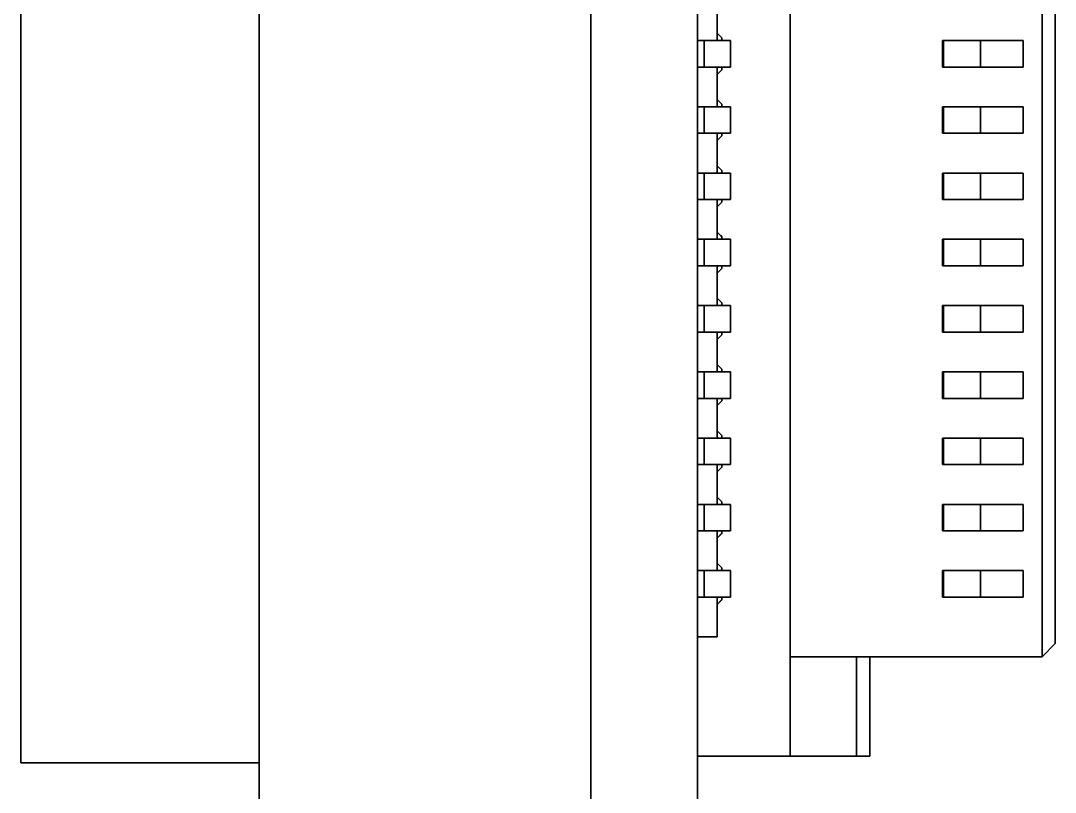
# Model space of a CAD drawing. Extents: x 386 to 1090, y 188 to 736.
# Drawn here: x 581.81 to 589.61, y 609.99 to 615.81 of the extents above; entities that cross this region are included whole.
import ezdxf

# ---------------------------------------------------------------- set-up
doc = ezdxf.new("R2010")
doc.units = 0

msp = doc.modelspace()

# ---------------------------------------------------------------- linework, layer by layer
at = {"color": 7, "lineweight": 35}
for p, q in [((586.108, 601.3088), (586.108, 630.3088)), ((586.9131, 601.3088), (586.9131, 630.3088))]:
    msp.add_line(p, q, dxfattribs=at)
at = {"color": 7, "lineweight": 35, "ltscale": 0.4}
msp.add_line((583.608, 606.4088), (583.608, 622.4088), dxfattribs=at)
at = {"color": 7, "lineweight": 35, "ltscale": 0.28}
msp.add_line((581.808, 621.4088), (581.808, 610.2087), dxfattribs=at)
at = {"color": 7, "lineweight": 35, "ltscale": 0.239999}
msp.add_line((589.5131, 620.6088), (589.5131, 611.0088), dxfattribs=at)
msp.add_line((589.5131, 620.6088), (589.5131, 611.0088), dxfattribs=at)
at = {"color": 7, "lineweight": 35, "ltscale": 0.235001}
msp.add_line((589.613, 611.1088), (589.613, 620.5088), dxfattribs=at)
msp.add_line((589.613, 611.1088), (589.613, 620.5088), dxfattribs=at)
msp.add_line((589.613, 611.1088), (589.613, 620.5088), dxfattribs=at)
at = {"color": 7, "lineweight": 35, "ltscale": 0.253375}
msp.add_line((587.613, 610.2588), (587.613, 620.3938), dxfattribs=at)
msp.add_line((587.613, 610.2588), (587.613, 620.3938), dxfattribs=at)
at = {"color": 7, "lineweight": 35, "ltscale": 0.234625}
msp.add_line((587.613, 611.0088), (587.613, 620.3938), dxfattribs=at)
at = {"color": 7, "lineweight": 35, "ltscale": 0.00475}
for p, q in [((587.063, 615.9037), (587.063, 615.7137)), ((587.063, 615.9037), (587.063, 615.7137)), ((587.063, 615.4037), (587.063, 615.2137)), ((587.063, 615.4037), (587.063, 615.2137)), ((587.063, 614.9037), (587.063, 614.7137)), ((587.063, 614.9037), (587.063, 614.7137)), ((587.063, 614.4037), (587.063, 614.2137)), ((587.063, 614.4037), (587.063, 614.2137)), ((587.063, 613.9037), (587.063, 613.7137)), ((587.063, 613.9037), (587.063, 613.7137)), ((587.063, 613.4037), (587.063, 613.2137)), ((587.063, 613.4037), (587.063, 613.2137)), ((587.063, 612.9037), (587.063, 612.7137)), ((587.063, 612.9037), (587.063, 612.7137)), ((587.063, 612.4037), (587.063, 612.2137)), ((587.063, 612.4037), (587.063, 612.2137)), ((587.063, 611.9037), (587.063, 611.7137)), ((587.063, 611.9037), (587.063, 611.7137))]:
    msp.add_line(p, q, dxfattribs=at)
at = {"color": 7, "lineweight": 35, "ltscale": 0.00125}
for p, q in [((586.9631, 615.6588), (586.9131, 615.6588)), ((586.9131, 615.6588), (586.9631, 615.6588)), ((586.9631, 615.4587), (586.9131, 615.4587)), ((586.9131, 615.4587), (586.9631, 615.4587)), ((586.9131, 615.4587), (586.9631, 615.4587)), ((586.9131, 615.1588), (586.9631, 615.1588)), ((586.9631, 615.1588), (586.9131, 615.1588)), ((586.9131, 614.9587), (586.9631, 614.9587)), ((586.9131, 614.9587), (586.9631, 614.9587)), ((586.9631, 614.9587), (586.9131, 614.9587)), ((586.9131, 614.6588), (586.9631, 614.6588)), ((586.9631, 614.6588), (586.9131, 614.6588)), ((586.9131, 614.4587), (586.9631, 614.4587)), ((586.9131, 614.4587), (586.9631, 614.4587)), ((586.9631, 614.4587), (586.9131, 614.4587)), ((586.9131, 614.1588), (586.9631, 614.1588)), ((586.9631, 614.1588), (586.9131, 614.1588)), ((586.9131, 613.9587), (586.9631, 613.9587)), ((586.9131, 613.9587), (586.9631, 613.9587)), ((586.9631, 613.9587), (586.9131, 613.9587)), ((586.9131, 613.6588), (586.9631, 613.6588)), ((586.9631, 613.6588), (586.9131, 613.6588)), ((586.9131, 613.4587), (586.9631, 613.4587)), ((586.9131, 613.4587), (586.9631, 613.4587)), ((586.9631, 613.4587), (586.9131, 613.4587)), ((586.9631, 613.1588), (586.9131, 613.1588)), ((586.9131, 613.1588), (586.9631, 613.1588)), ((586.9631, 612.9587), (586.9131, 612.9587)), ((586.9131, 612.9587), (586.9631, 612.9587)), ((586.9131, 612.9587), (586.9631, 612.9587)), ((586.9631, 612.6588), (586.9131, 612.6588)), ((586.9131, 612.6588), (586.9631, 612.6588)), ((586.9631, 612.4587), (586.9131, 612.4587)), ((586.9131, 612.4587), (586.9631, 612.4587)), ((586.9131, 612.4587), (586.9631, 612.4587)), ((586.9631, 612.1588), (586.9131, 612.1588)), ((586.9131, 612.1588), (586.9631, 612.1588)), ((586.9631, 611.9587), (586.9131, 611.9587)), ((586.9131, 611.9587), (586.9631, 611.9587)), ((586.9131, 611.9587), (586.9631, 611.9587)), ((586.9631, 611.6588), (586.9131, 611.6588)), ((586.9131, 611.6588), (586.9631, 611.6588)), ((586.9631, 611.4587), (586.9131, 611.4587)), ((586.9131, 611.4587), (586.9631, 611.4587)), ((586.9131, 611.4587), (586.9631, 611.4587))]:
    msp.add_line(p, q, dxfattribs=at)
at = {"color": 7, "lineweight": 35, "ltscale": 0.005}
for p, q in [((586.9131, 615.6588), (586.9131, 615.4587)), ((586.9131, 615.6588), (586.9131, 615.4587)), ((586.9631, 615.6588), (587.1631, 615.6588)), ((586.9631, 615.6588), (586.9631, 615.4587)), ((586.9631, 615.6588), (586.9631, 615.4587)), ((586.9631, 615.6588), (587.1631, 615.6588)), ((587.1631, 615.6588), (587.1631, 615.4587)), ((587.1631, 615.6588), (587.1631, 615.4587)), ((587.1631, 615.4587), (587.1631, 615.6588)), ((588.763, 615.6588), (588.763, 615.4587)), ((588.763, 615.6588), (588.763, 615.4587)), ((588.7685, 615.6588), (588.7685, 615.4587)), ((588.7685, 615.4587), (588.7685, 615.6588)), ((588.7686, 615.6588), (588.7686, 615.4587)), ((589.048, 615.6588), (589.048, 615.4587)), ((589.048, 615.6588), (589.048, 615.4587)), ((589.3702, 615.4587), (589.3702, 615.6588)), ((589.3702, 615.4587), (589.3702, 615.6588)), ((586.9631, 615.4587), (587.1631, 615.4587)), ((586.9631, 615.4587), (587.1631, 615.4587)), ((586.9131, 615.1588), (586.9131, 614.9587)), ((586.9131, 615.1588), (586.9131, 614.9587)), ((586.9631, 615.1588), (586.9631, 614.9587)), ((586.9631, 615.1588), (586.9631, 614.9587)), ((586.9631, 615.1588), (587.1631, 615.1588)), ((586.9631, 615.1588), (587.1631, 615.1588)), ((587.1631, 615.1588), (587.1631, 614.9587)), ((587.1631, 615.1588), (587.1631, 614.9587)), ((587.1631, 614.9587), (587.1631, 615.1588)), ((588.763, 615.1588), (588.763, 614.9587)), ((588.763, 615.1588), (588.763, 614.9587)), ((588.7685, 614.9587), (588.7685, 615.1588)), ((588.7685, 615.1588), (588.7685, 614.9587)), ((588.7686, 615.1588), (588.7686, 614.9587)), ((589.048, 615.1588), (589.048, 614.9587)), ((589.048, 615.1588), (589.048, 614.9587)), ((589.3702, 614.9587), (589.3702, 615.1588)), ((589.3702, 614.9587), (589.3702, 615.1588)), ((586.9631, 614.9587), (587.1631, 614.9587)), ((586.9631, 614.9587), (587.1631, 614.9587)), ((586.9131, 614.6588), (586.9131, 614.4587)), ((586.9131, 614.6588), (586.9131, 614.4587)), ((586.9631, 614.6588), (586.9631, 614.4587)), ((586.9631, 614.6588), (586.9631, 614.4587)), ((586.9631, 614.6588), (587.1631, 614.6588)), ((586.9631, 614.6588), (587.1631, 614.6588)), ((587.1631, 614.6588), (587.1631, 614.4587)), ((587.1631, 614.6588), (587.1631, 614.4587)), ((587.1631, 614.4587), (587.1631, 614.6588)), ((588.763, 614.6588), (588.763, 614.4587)), ((588.763, 614.6588), (588.763, 614.4587)), ((588.7685, 614.4587), (588.7685, 614.6588)), ((588.7685, 614.6588), (588.7685, 614.4587)), ((588.7686, 614.6588), (588.7686, 614.4587)), ((589.048, 614.6588), (589.048, 614.4587)), ((589.048, 614.6588), (589.048, 614.4587)), ((589.3702, 614.4587), (589.3702, 614.6588)), ((589.3702, 614.4587), (589.3702, 614.6588)), ((586.9631, 614.4587), (587.1631, 614.4587)), ((586.9631, 614.4587), (587.1631, 614.4587)), ((586.9131, 614.1588), (586.9131, 613.9587)), ((586.9131, 614.1588), (586.9131, 613.9587)), ((586.9631, 614.1588), (586.9631, 613.9587)), ((586.9631, 614.1588), (587.1631, 614.1588)), ((586.9631, 614.1588), (586.9631, 613.9587)), ((586.9631, 614.1588), (587.1631, 614.1588)), ((587.1631, 614.1588), (587.1631, 613.9587)), ((587.1631, 614.1588), (587.1631, 613.9587)), ((587.1631, 613.9587), (587.1631, 614.1588)), ((588.763, 614.1588), (588.763, 613.9587)), ((588.763, 614.1588), (588.763, 613.9587)), ((588.7685, 613.9587), (588.7685, 614.1588)), ((588.7685, 614.1588), (588.7685, 613.9587)), ((588.7686, 614.1588), (588.7686, 613.9587)), ((589.048, 614.1588), (589.048, 613.9587)), ((589.048, 614.1588), (589.048, 613.9587)), ((589.3702, 613.9587), (589.3702, 614.1588)), ((589.3702, 613.9587), (589.3702, 614.1588)), ((586.9631, 613.9587), (587.1631, 613.9587)), ((586.9631, 613.9587), (587.1631, 613.9587)), ((586.9131, 613.6588), (586.9131, 613.4587)), ((586.9131, 613.6588), (586.9131, 613.4587)), ((586.9631, 613.6588), (586.9631, 613.4587)), ((586.9631, 613.6588), (587.1631, 613.6588)), ((586.9631, 613.6588), (586.9631, 613.4587)), ((586.9631, 613.6588), (587.1631, 613.6588)), ((587.1631, 613.6588), (587.1631, 613.4587)), ((587.1631, 613.6588), (587.1631, 613.4587)), ((587.1631, 613.4587), (587.1631, 613.6588)), ((588.763, 613.6588), (588.763, 613.4587)), ((588.763, 613.6588), (588.763, 613.4587)), ((588.7685, 613.4587), (588.7685, 613.6588)), ((588.7685, 613.6588), (588.7685, 613.4587)), ((588.7686, 613.6588), (588.7686, 613.4587)), ((589.048, 613.6588), (589.048, 613.4587)), ((589.048, 613.6588), (589.048, 613.4587)), ((589.3702, 613.4587), (589.3702, 613.6588)), ((589.3702, 613.4587), (589.3702, 613.6588)), ((586.9631, 613.4587), (587.1631, 613.4587)), ((586.9631, 613.4587), (587.1631, 613.4587)), ((586.9131, 613.1588), (586.9131, 612.9587)), ((586.9131, 613.1588), (586.9131, 612.9587)), ((586.9631, 613.1588), (587.1631, 613.1588)), ((586.9631, 613.1588), (586.9631, 612.9587)), ((586.9631, 613.1588), (586.9631, 612.9587)), ((586.9631, 613.1588), (587.1631, 613.1588)), ((587.1631, 612.9587), (587.1631, 613.1588)), ((587.1631, 613.1588), (587.1631, 612.9587)), ((587.1631, 613.1588), (587.1631, 612.9587)), ((588.763, 613.1588), (588.763, 612.9587)), ((588.763, 613.1588), (588.763, 612.9587)), ((588.7685, 612.9587), (588.7685, 613.1588)), ((588.7685, 613.1588), (588.7685, 612.9587)), ((588.7686, 613.1588), (588.7686, 612.9587)), ((589.048, 613.1588), (589.048, 612.9587)), ((589.048, 613.1588), (589.048, 612.9587)), ((589.3702, 612.9587), (589.3702, 613.1588)), ((589.3702, 612.9587), (589.3702, 613.1588)), ((586.9631, 612.9587), (587.1631, 612.9587)), ((586.9631, 612.9587), (587.1631, 612.9587)), ((586.9131, 612.6588), (586.9131, 612.4587)), ((586.9131, 612.6588), (586.9131, 612.4587)), ((586.9631, 612.6588), (587.1631, 612.6588)), ((586.9631, 612.6588), (586.9631, 612.4587)), ((586.9631, 612.6588), (587.1631, 612.6588)), ((586.9631, 612.6588), (586.9631, 612.4587)), ((587.1631, 612.4587), (587.1631, 612.6588)), ((587.1631, 612.6588), (587.1631, 612.4587)), ((587.1631, 612.6588), (587.1631, 612.4587)), ((588.763, 612.6588), (588.763, 612.4587)), ((588.763, 612.6588), (588.763, 612.4587)), ((588.7685, 612.4587), (588.7685, 612.6588)), ((588.7685, 612.6588), (588.7685, 612.4587)), ((588.7686, 612.6588), (588.7686, 612.4587)), ((589.048, 612.6588), (589.048, 612.4587)), ((589.048, 612.6588), (589.048, 612.4587)), ((589.3702, 612.4587), (589.3702, 612.6588)), ((589.3702, 612.4587), (589.3702, 612.6588)), ((586.9631, 612.4587), (587.1631, 612.4587)), ((586.9631, 612.4587), (587.1631, 612.4587)), ((586.9131, 612.1588), (586.9131, 611.9587)), ((586.9131, 612.1588), (586.9131, 611.9587)), ((586.9631, 612.1588), (587.1631, 612.1588)), ((586.9631, 612.1588), (586.9631, 611.9587)), ((586.9631, 612.1588), (586.9631, 611.9587)), ((586.9631, 612.1588), (587.1631, 612.1588)), ((587.1631, 611.9587), (587.1631, 612.1588)), ((587.1631, 612.1588), (587.1631, 611.9587)), ((587.1631, 612.1588), (587.1631, 611.9587)), ((588.763, 612.1588), (588.763, 611.9587)), ((588.763, 612.1588), (588.763, 611.9587)), ((588.7685, 611.9587), (588.7685, 612.1588)), ((588.7685, 612.1588), (588.7685, 611.9587)), ((588.7686, 612.1588), (588.7686, 611.9587)), ((589.048, 612.1588), (589.048, 611.9587)), ((589.048, 612.1588), (589.048, 611.9587)), ((589.3702, 611.9587), (589.3702, 612.1588)), ((589.3702, 611.9587), (589.3702, 612.1588)), ((586.9631, 611.9587), (587.1631, 611.9587)), ((586.9631, 611.9587), (587.1631, 611.9587)), ((586.9131, 611.6588), (586.9131, 611.4587)), ((586.9131, 611.6588), (586.9131, 611.4587)), ((586.9631, 611.6588), (587.1631, 611.6588)), ((586.9631, 611.6588), (586.9631, 611.4587)), ((586.9631, 611.6588), (587.1631, 611.6588)), ((586.9631, 611.6588), (586.9631, 611.4587)), ((587.1631, 611.4587), (587.1631, 611.6588)), ((587.1631, 611.6588), (587.1631, 611.4587)), ((587.1631, 611.6588), (587.1631, 611.4587)), ((588.763, 611.6588), (588.763, 611.4587)), ((588.763, 611.6588), (588.763, 611.4587)), ((588.7685, 611.4587), (588.7685, 611.6588)), ((588.7685, 611.6588), (588.7685, 611.4587)), ((588.7686, 611.6588), (588.7686, 611.4587)), ((589.048, 611.6588), (589.048, 611.4587)), ((589.048, 611.6588), (589.048, 611.4587)), ((589.3702, 611.4587), (589.3702, 611.6588)), ((589.3702, 611.4587), (589.3702, 611.6588)), ((586.9631, 611.4587), (587.1631, 611.4587)), ((586.9631, 611.4587), (587.1631, 611.4587))]:
    msp.add_line(p, q, dxfattribs=at)
at = {"color": 7, "lineweight": 35, "ltscale": 0.001238}
for p, q in [((587.0981, 615.6788), (587.063, 615.7137)), ((587.0981, 615.6788), (587.063, 615.7137)), ((587.0981, 615.6788), (587.063, 615.7137)), ((587.0981, 615.1788), (587.063, 615.2137)), ((587.0981, 615.1788), (587.063, 615.2137)), ((587.0981, 615.1788), (587.063, 615.2137)), ((587.0981, 614.6788), (587.063, 614.7137)), ((587.0981, 614.6788), (587.063, 614.7137)), ((587.0981, 614.6788), (587.063, 614.7137)), ((587.0981, 614.1788), (587.063, 614.2137)), ((587.0981, 614.1788), (587.063, 614.2137)), ((587.0981, 614.1788), (587.063, 614.2137)), ((587.0981, 613.6788), (587.063, 613.7137)), ((587.0981, 613.6788), (587.063, 613.7137)), ((587.0981, 613.6788), (587.063, 613.7137)), ((587.0981, 613.1788), (587.063, 613.2137)), ((587.0981, 613.1788), (587.063, 613.2137)), ((587.0981, 613.1788), (587.063, 613.2137)), ((587.0981, 612.6788), (587.063, 612.7137)), ((587.0981, 612.6788), (587.063, 612.7137)), ((587.0981, 612.6788), (587.063, 612.7137)), ((587.0981, 612.1788), (587.063, 612.2137)), ((587.0981, 612.1788), (587.063, 612.2137)), ((587.0981, 612.1788), (587.063, 612.2137)), ((587.0981, 611.6788), (587.063, 611.7137)), ((587.0981, 611.6788), (587.063, 611.7137)), ((587.0981, 611.6788), (587.063, 611.7137))]:
    msp.add_line(p, q, dxfattribs=at)
at = {"color": 7, "lineweight": 35, "ltscale": 0.001375}
for p, q in [((587.063, 615.7137), (587.063, 615.6588)), ((587.063, 615.7137), (587.063, 615.6588)), ((587.063, 615.4587), (587.063, 615.4037)), ((587.063, 615.4587), (587.063, 615.4037)), ((587.063, 615.2137), (587.063, 615.1588)), ((587.063, 615.2137), (587.063, 615.1588)), ((587.063, 614.9587), (587.063, 614.9037)), ((587.063, 614.9587), (587.063, 614.9037)), ((587.063, 614.7137), (587.063, 614.6588)), ((587.063, 614.7137), (587.063, 614.6588)), ((587.063, 614.4587), (587.063, 614.4037)), ((587.063, 614.4587), (587.063, 614.4037)), ((587.063, 614.2137), (587.063, 614.1588)), ((587.063, 614.2137), (587.063, 614.1588)), ((587.063, 613.9587), (587.063, 613.9037)), ((587.063, 613.9587), (587.063, 613.9037)), ((587.063, 613.7137), (587.063, 613.6588)), ((587.063, 613.7137), (587.063, 613.6588)), ((587.063, 613.4587), (587.063, 613.4037)), ((587.063, 613.4587), (587.063, 613.4037)), ((587.063, 613.2137), (587.063, 613.1588)), ((587.063, 613.2137), (587.063, 613.1588)), ((587.063, 612.9587), (587.063, 612.9037)), ((587.063, 612.9587), (587.063, 612.9037)), ((587.063, 612.7137), (587.063, 612.6588)), ((587.063, 612.7137), (587.063, 612.6588)), ((587.063, 612.4587), (587.063, 612.4037)), ((587.063, 612.4587), (587.063, 612.4037)), ((587.063, 612.2137), (587.063, 612.1588)), ((587.063, 612.2137), (587.063, 612.1588)), ((587.063, 611.9587), (587.063, 611.9037)), ((587.063, 611.9587), (587.063, 611.9037)), ((587.063, 611.7137), (587.063, 611.6588)), ((587.063, 611.7137), (587.063, 611.6588)), ((587.063, 611.4587), (587.063, 611.4037)), ((587.063, 611.4587), (587.063, 611.4037))]:
    msp.add_line(p, q, dxfattribs=at)
at = {"color": 7, "lineweight": 35, "ltscale": 0.000363611}
for p, q in [((587.0878, 615.689), (587.0981, 615.6788)), ((587.0878, 615.189), (587.0981, 615.1788)), ((587.0878, 614.689), (587.0981, 614.6788)), ((587.0878, 614.189), (587.0981, 614.1788)), ((587.0878, 613.689), (587.0981, 613.6788)), ((587.0878, 613.189), (587.0981, 613.1788)), ((587.0878, 612.689), (587.0981, 612.6788)), ((587.0878, 612.189), (587.0981, 612.1788))]:
    msp.add_line(p, q, dxfattribs=at)
at = {"color": 7, "lineweight": 35, "ltscale": 0.000500488}
for p, q in [((587.0981, 615.6588), (587.0981, 615.6788)), ((587.0981, 615.6588), (587.0981, 615.6788)), ((587.0981, 615.1588), (587.0981, 615.1788)), ((587.0981, 615.1588), (587.0981, 615.1788)), ((587.0981, 614.6588), (587.0981, 614.6788)), ((587.0981, 614.6588), (587.0981, 614.6788)), ((587.0981, 614.1588), (587.0981, 614.1788)), ((587.0981, 614.1588), (587.0981, 614.1788)), ((587.0981, 613.6588), (587.0981, 613.6788)), ((587.0981, 613.6588), (587.0981, 613.6788)), ((587.0981, 613.1588), (587.0981, 613.1788)), ((587.0981, 613.1588), (587.0981, 613.1788)), ((587.0981, 612.6588), (587.0981, 612.6788)), ((587.0981, 612.6588), (587.0981, 612.6788)), ((587.0981, 612.1588), (587.0981, 612.1788)), ((587.0981, 612.1588), (587.0981, 612.1788)), ((587.0981, 611.6588), (587.0981, 611.6788)), ((587.0981, 611.6588), (587.0981, 611.6788))]:
    msp.add_line(p, q, dxfattribs=at)
at = {"color": 7, "lineweight": 35, "ltscale": 0.000138855}
for p, q in [((588.763, 615.6588), (588.7686, 615.6588)), ((588.763, 615.4587), (588.7686, 615.4587)), ((588.763, 615.1588), (588.7686, 615.1588)), ((588.763, 614.9587), (588.7686, 614.9587)), ((588.763, 614.6588), (588.7686, 614.6588)), ((588.763, 614.4587), (588.7686, 614.4587)), ((588.763, 614.1588), (588.7686, 614.1588)), ((588.763, 613.9587), (588.7686, 613.9587)), ((588.763, 613.6588), (588.7686, 613.6588)), ((588.763, 613.4587), (588.7686, 613.4587)), ((588.763, 613.1588), (588.7686, 613.1588)), ((588.763, 612.9587), (588.7686, 612.9587)), ((588.763, 612.6588), (588.7686, 612.6588)), ((588.763, 612.4587), (588.7686, 612.4587)), ((588.763, 612.1588), (588.7686, 612.1588)), ((588.763, 611.9587), (588.7686, 611.9587)), ((588.763, 611.6588), (588.7686, 611.6588)), ((588.763, 611.4587), (588.7686, 611.4587))]:
    msp.add_line(p, q, dxfattribs=at)
at = {"color": 7, "lineweight": 35, "ltscale": 0.000137329}
for p, q in [((588.763, 615.6588), (588.7685, 615.6588)), ((588.763, 615.4587), (588.7685, 615.4587)), ((588.763, 615.1588), (588.7685, 615.1588)), ((588.763, 614.9587), (588.7685, 614.9587)), ((588.763, 614.6588), (588.7685, 614.6588)), ((588.763, 614.4587), (588.7685, 614.4587)), ((588.763, 614.1588), (588.7685, 614.1588)), ((588.763, 613.9587), (588.7685, 613.9587)), ((588.763, 613.6588), (588.7685, 613.6588)), ((588.763, 613.4587), (588.7685, 613.4587)), ((588.763, 613.1588), (588.7685, 613.1588)), ((588.763, 612.9587), (588.7685, 612.9587)), ((588.763, 612.6588), (588.7685, 612.6588)), ((588.763, 612.4587), (588.7685, 612.4587)), ((588.763, 612.1588), (588.7685, 612.1588)), ((588.763, 611.9587), (588.7685, 611.9587)), ((588.763, 611.6588), (588.7685, 611.6588)), ((588.763, 611.4587), (588.7685, 611.4587))]:
    msp.add_line(p, q, dxfattribs=at)
at = {"color": 7, "lineweight": 35, "ltscale": 0.006985}
for p, q in [((589.048, 615.6588), (588.7686, 615.6588)), ((588.7686, 615.4587), (589.048, 615.4587)), ((589.048, 615.1588), (588.7686, 615.1588)), ((588.7686, 614.9587), (589.048, 614.9587)), ((589.048, 614.6588), (588.7686, 614.6588)), ((588.7686, 614.4587), (589.048, 614.4587)), ((589.048, 614.1588), (588.7686, 614.1588)), ((588.7686, 613.9587), (589.048, 613.9587)), ((589.048, 613.6588), (588.7686, 613.6588)), ((588.7686, 613.4587), (589.048, 613.4587)), ((589.048, 613.1588), (588.7686, 613.1588)), ((588.7686, 612.9587), (589.048, 612.9587)), ((589.048, 612.6588), (588.7686, 612.6588)), ((588.7686, 612.4587), (589.048, 612.4587)), ((589.048, 612.1588), (588.7686, 612.1588)), ((588.7686, 611.9587), (589.048, 611.9587)), ((589.048, 611.6588), (588.7686, 611.6588)), ((588.7686, 611.4587), (589.048, 611.4587))]:
    msp.add_line(p, q, dxfattribs=at)
at = {"color": 7, "lineweight": 35, "ltscale": 0.004863}
for p, q in [((588.7686, 615.6588), (588.9631, 615.6588)), ((588.7686, 615.4587), (588.9631, 615.4587)), ((588.7686, 615.1588), (588.9631, 615.1588)), ((588.7686, 614.9587), (588.9631, 614.9587)), ((588.7686, 614.6588), (588.9631, 614.6588)), ((588.7686, 614.4587), (588.9631, 614.4587)), ((588.7686, 614.1588), (588.9631, 614.1588)), ((588.7686, 613.9587), (588.9631, 613.9587)), ((588.7686, 613.6588), (588.9631, 613.6588)), ((588.7686, 613.4587), (588.9631, 613.4587)), ((588.7686, 613.1588), (588.9631, 613.1588)), ((588.7686, 612.9587), (588.9631, 612.9587)), ((588.7686, 612.6588), (588.9631, 612.6588)), ((588.7686, 612.4587), (588.9631, 612.4587)), ((588.7686, 612.1588), (588.9631, 612.1588)), ((588.7686, 611.9587), (588.9631, 611.9587)), ((588.7686, 611.6588), (588.9631, 611.6588)), ((588.7686, 611.4587), (588.9631, 611.4587))]:
    msp.add_line(p, q, dxfattribs=at)
at = {"color": 7, "lineweight": 35, "ltscale": 0.002122}
for p, q in [((588.9631, 615.6588), (589.048, 615.6588)), ((588.9631, 615.4587), (589.048, 615.4587)), ((588.9631, 615.1588), (589.048, 615.1588)), ((588.9631, 614.9587), (589.048, 614.9587)), ((588.9631, 614.6588), (589.048, 614.6588)), ((588.9631, 614.4587), (589.048, 614.4587)), ((588.9631, 614.1588), (589.048, 614.1588)), ((588.9631, 613.9587), (589.048, 613.9587)), ((588.9631, 613.6588), (589.048, 613.6588)), ((588.9631, 613.4587), (589.048, 613.4587)), ((588.9631, 613.1588), (589.048, 613.1588)), ((588.9631, 612.9587), (589.048, 612.9587)), ((588.9631, 612.6588), (589.048, 612.6588)), ((588.9631, 612.4587), (589.048, 612.4587)), ((588.9631, 612.1588), (589.048, 612.1588)), ((588.9631, 611.9587), (589.048, 611.9587)), ((588.9631, 611.6588), (589.048, 611.6588)), ((588.9631, 611.4587), (589.048, 611.4587))]:
    msp.add_line(p, q, dxfattribs=at)
at = {"color": 7, "lineweight": 35, "ltscale": 0.008055}
for p, q in [((589.048, 615.6588), (589.3702, 615.6588)), ((589.048, 615.6588), (589.3702, 615.6588)), ((589.048, 615.4587), (589.3702, 615.4587)), ((589.048, 615.4587), (589.3702, 615.4587)), ((589.048, 615.1588), (589.3702, 615.1588)), ((589.048, 615.1588), (589.3702, 615.1588)), ((589.048, 614.9587), (589.3702, 614.9587)), ((589.048, 614.9587), (589.3702, 614.9587)), ((589.048, 614.6588), (589.3702, 614.6588)), ((589.048, 614.6588), (589.3702, 614.6588)), ((589.048, 614.4587), (589.3702, 614.4587)), ((589.048, 614.4587), (589.3702, 614.4587)), ((589.048, 614.1588), (589.3702, 614.1588)), ((589.048, 614.1588), (589.3702, 614.1588)), ((589.048, 613.9587), (589.3702, 613.9587)), ((589.048, 613.9587), (589.3702, 613.9587)), ((589.048, 613.6588), (589.3702, 613.6588)), ((589.048, 613.6588), (589.3702, 613.6588)), ((589.048, 613.4587), (589.3702, 613.4587)), ((589.048, 613.4587), (589.3702, 613.4587)), ((589.048, 613.1588), (589.3702, 613.1588)), ((589.048, 613.1588), (589.3702, 613.1588)), ((589.048, 612.9587), (589.3702, 612.9587)), ((589.048, 612.9587), (589.3702, 612.9587)), ((589.048, 612.6588), (589.3702, 612.6588)), ((589.048, 612.6588), (589.3702, 612.6588)), ((589.048, 612.4587), (589.3702, 612.4587)), ((589.048, 612.4587), (589.3702, 612.4587)), ((589.048, 612.1588), (589.3702, 612.1588)), ((589.048, 612.1588), (589.3702, 612.1588)), ((589.048, 611.9587), (589.3702, 611.9587)), ((589.048, 611.9587), (589.3702, 611.9587)), ((589.048, 611.6588), (589.3702, 611.6588)), ((589.048, 611.6588), (589.3702, 611.6588)), ((589.048, 611.4587), (589.3702, 611.4587)), ((589.048, 611.4587), (589.3702, 611.4587))]:
    msp.add_line(p, q, dxfattribs=at)
at = {"color": 7, "lineweight": 35, "ltscale": 0.003036}
for p, q in [((586.9131, 615.4587), (587.0345, 615.4587)), ((586.9131, 615.4587), (587.0345, 615.4587)), ((586.9131, 614.9587), (587.0345, 614.9587)), ((586.9131, 614.9587), (587.0345, 614.9587)), ((586.9131, 614.4587), (587.0345, 614.4587)), ((586.9131, 614.4587), (587.0345, 614.4587)), ((586.9131, 613.9587), (587.0345, 613.9587)), ((586.9131, 613.9587), (587.0345, 613.9587)), ((586.9131, 613.4587), (587.0345, 613.4587)), ((586.9131, 613.4587), (587.0345, 613.4587)), ((586.9131, 612.9587), (587.0345, 612.9587)), ((586.9131, 612.9587), (587.0345, 612.9587)), ((586.9131, 612.4587), (587.0345, 612.4587)), ((586.9131, 612.4587), (587.0345, 612.4587)), ((586.9131, 611.9587), (587.0345, 611.9587)), ((586.9131, 611.9587), (587.0345, 611.9587)), ((586.9131, 611.4587), (587.0345, 611.4587)), ((586.9131, 611.4587), (587.0345, 611.4587))]:
    msp.add_line(p, q, dxfattribs=at)
at = {"color": 7, "lineweight": 35, "ltscale": 0.002502}
for p, q in [((586.9631, 615.4587), (587.0632, 615.4587)), ((586.9631, 614.9587), (587.0632, 614.9587)), ((586.9631, 614.4587), (587.0632, 614.4587)), ((586.9631, 613.9587), (587.0632, 613.9587)), ((586.9631, 613.4587), (587.0632, 613.4587)), ((586.9631, 612.9587), (587.0632, 612.9587))]:
    msp.add_line(p, q, dxfattribs=at)
at = {"color": 7, "lineweight": 35, "ltscale": 0.000712585}
for p, q in [((587.0345, 615.4587), (587.063, 615.4587)), ((587.063, 615.4587), (587.0345, 615.4587)), ((587.063, 614.9587), (587.0345, 614.9587)), ((587.0345, 614.9587), (587.063, 614.9587)), ((587.063, 614.4587), (587.0345, 614.4587)), ((587.0345, 614.4587), (587.063, 614.4587)), ((587.063, 613.9587), (587.0345, 613.9587)), ((587.0345, 613.9587), (587.063, 613.9587)), ((587.063, 613.4587), (587.0345, 613.4587)), ((587.0345, 613.4587), (587.063, 613.4587)), ((587.0345, 612.9587), (587.063, 612.9587)), ((587.063, 612.9587), (587.0345, 612.9587)), ((587.0345, 612.4587), (587.063, 612.4587)), ((587.063, 612.4587), (587.0345, 612.4587)), ((587.0345, 611.9587), (587.063, 611.9587)), ((587.063, 611.9587), (587.0345, 611.9587)), ((587.0345, 611.4587), (587.063, 611.4587)), ((587.063, 611.4587), (587.0345, 611.4587))]:
    msp.add_line(p, q, dxfattribs=at)
at = {"color": 7, "lineweight": 35, "ltscale": 0.000875854}
for p, q in [((587.063, 615.4587), (587.0981, 615.4587)), ((587.063, 614.9587), (587.0981, 614.9587)), ((587.063, 614.4587), (587.0981, 614.4587)), ((587.063, 613.9587), (587.0981, 613.9587)), ((587.063, 613.4587), (587.0981, 613.4587)), ((587.063, 612.9587), (587.0981, 612.9587))]:
    msp.add_line(p, q, dxfattribs=at)
at = {"color": 7, "lineweight": 35, "ltscale": 0.001239}
for p, q in [((587.063, 615.4037), (587.0981, 615.4388)), ((587.063, 615.4037), (587.0981, 615.4388)), ((587.063, 614.9037), (587.0981, 614.9388)), ((587.063, 614.9037), (587.0981, 614.9388)), ((587.063, 614.4037), (587.0981, 614.4388)), ((587.063, 614.4037), (587.0981, 614.4388)), ((587.063, 613.9037), (587.0981, 613.9388)), ((587.063, 613.9037), (587.0981, 613.9388)), ((587.063, 613.4037), (587.0981, 613.4388)), ((587.063, 613.4037), (587.0981, 613.4388)), ((587.063, 612.9037), (587.0981, 612.9388)), ((587.063, 612.9037), (587.0981, 612.9388)), ((587.063, 612.4037), (587.0981, 612.4388)), ((587.063, 612.4037), (587.0981, 612.4388)), ((587.063, 611.9037), (587.0981, 611.9388)), ((587.063, 611.9037), (587.0981, 611.9388)), ((587.063, 611.4037), (587.0981, 611.4388)), ((587.063, 611.4037), (587.0981, 611.4388))]:
    msp.add_line(p, q, dxfattribs=at)
at = {"color": 7, "lineweight": 35, "ltscale": 0.000498962}
for p, q in [((587.0981, 615.4388), (587.0981, 615.4587)), ((587.0981, 615.4388), (587.0981, 615.4587)), ((587.0981, 614.9388), (587.0981, 614.9587)), ((587.0981, 614.9388), (587.0981, 614.9587)), ((587.0981, 614.4388), (587.0981, 614.4587)), ((587.0981, 614.4388), (587.0981, 614.4587)), ((587.0981, 613.9388), (587.0981, 613.9587)), ((587.0981, 613.9388), (587.0981, 613.9587)), ((587.0981, 613.4388), (587.0981, 613.4587)), ((587.0981, 613.4388), (587.0981, 613.4587)), ((587.0981, 612.9388), (587.0981, 612.9587)), ((587.0981, 612.9388), (587.0981, 612.9587)), ((587.0981, 612.4388), (587.0981, 612.4587)), ((587.0981, 612.4388), (587.0981, 612.4587)), ((587.0981, 611.9388), (587.0981, 611.9587)), ((587.0981, 611.9388), (587.0981, 611.9587)), ((587.0981, 611.4388), (587.0981, 611.4587)), ((587.0981, 611.4388), (587.0981, 611.4587))]:
    msp.add_line(p, q, dxfattribs=at)
at = {"color": 7, "lineweight": 35, "ltscale": 0.001625}
for p, q in [((587.0981, 615.4587), (587.1631, 615.4587)), ((587.0981, 614.9587), (587.1631, 614.9587)), ((587.0981, 614.4587), (587.1631, 614.4587)), ((587.0981, 613.9587), (587.1631, 613.9587)), ((587.0981, 613.4587), (587.1631, 613.4587)), ((587.0981, 612.9587), (587.1631, 612.9587)), ((587.0981, 612.4587), (587.1631, 612.4587)), ((587.0981, 611.9587), (587.1631, 611.9587)), ((587.0981, 611.4587), (587.1631, 611.4587))]:
    msp.add_line(p, q, dxfattribs=at)
at = {"color": 7, "lineweight": 35, "ltscale": 0.015179}
for p, q in [((588.763, 615.4587), (589.3702, 615.4587)), ((588.763, 614.9587), (589.3702, 614.9587)), ((588.763, 614.4587), (589.3702, 614.4587)), ((588.763, 613.9587), (589.3702, 613.9587)), ((588.763, 613.4587), (589.3702, 613.4587)), ((588.763, 612.9587), (589.3702, 612.9587)), ((588.763, 612.4587), (589.3702, 612.4587)), ((588.763, 611.9587), (589.3702, 611.9587)), ((588.763, 611.4587), (589.3702, 611.4587))]:
    msp.add_line(p, q, dxfattribs=at)
at = {"color": 7, "lineweight": 35, "ltscale": 0.001271}
for p, q in [((587.0981, 612.9406), (587.063, 612.9037)), ((587.0981, 612.4406), (587.063, 612.4037)), ((587.063, 612.4037), (587.0981, 612.4406)), ((587.063, 611.9037), (587.0981, 611.9406)), ((587.063, 611.4037), (587.0981, 611.4406))]:
    msp.add_line(p, q, dxfattribs=at)
at = {"color": 7, "lineweight": 35, "ltscale": 0.002504}
for p, q in [((586.9631, 612.4587), (587.0632, 612.4587)), ((586.9631, 611.9587), (587.0632, 611.9587)), ((586.9631, 611.4587), (587.0632, 611.4587))]:
    msp.add_line(p, q, dxfattribs=at)
at = {"color": 7, "lineweight": 35, "ltscale": 0.00087592}
for p, q in [((587.063, 612.4587), (587.0981, 612.4583)), ((587.063, 611.9587), (587.0981, 611.9583)), ((587.063, 611.4587), (587.0981, 611.4583))]:
    msp.add_line(p, q, dxfattribs=at)
at = {"color": 7, "lineweight": 35, "ltscale": 0.000490928}
msp.add_line((587.0842, 611.6926), (587.0981, 611.6788), dxfattribs=at)
at = {"color": 7, "lineweight": 35, "ltscale": 0.006125}
msp.add_line((587.063, 611.4037), (587.063, 611.1588), dxfattribs=at)
msp.add_line((587.063, 611.4037), (587.063, 611.1588), dxfattribs=at)
at = {"color": 7, "lineweight": 35, "ltscale": 0.003749}
msp.add_line((587.063, 611.1588), (586.9131, 611.1588), dxfattribs=at)
msp.add_line((587.063, 611.1588), (586.9131, 611.1588), dxfattribs=at)
at = {"color": 7, "lineweight": 35, "ltscale": 0.022499}
msp.add_line((586.9131, 610.2588), (586.9131, 611.1588), dxfattribs=at)
msp.add_line((586.9131, 610.2588), (586.9131, 611.1588), dxfattribs=at)
at = {"color": 7, "lineweight": 35, "ltscale": 0.002499}
for p, q in [((589.613, 611.1088), (589.613, 611.2087)), ((589.613, 611.2087), (589.613, 611.1088))]:
    msp.add_line(p, q, dxfattribs=at)
at = {"color": 7, "lineweight": 35, "ltscale": 0.003535}
for p, q in [((589.5131, 611.0088), (589.613, 611.1088)), ((589.613, 611.1088), (589.5131, 611.0088)), ((589.613, 611.1088), (589.5131, 611.0088)), ((589.613, 611.1088), (589.5131, 611.0088)), ((589.5131, 611.0088), (589.613, 611.1088))]:
    msp.add_line(p, q, dxfattribs=at)
at = {"color": 7, "lineweight": 35, "ltscale": 0.0125}
for p, q in [((588.113, 611.0088), (587.613, 611.0088)), ((587.613, 610.2588), (588.113, 610.2588)), ((588.113, 610.2588), (587.613, 610.2588)), ((588.113, 610.2588), (587.613, 610.2588))]:
    msp.add_line(p, q, dxfattribs=at)
at = {"color": 7, "lineweight": 35, "ltscale": 0.01875}
for p, q in [((587.613, 610.2588), (587.613, 611.0088)), ((588.113, 610.2588), (588.113, 611.0088)), ((588.113, 610.2588), (588.113, 611.0088)), ((588.2131, 611.0088), (588.2131, 610.2588)), ((588.2131, 610.2588), (588.2131, 611.0088)), ((588.2131, 610.2588), (588.2131, 611.0088))]:
    msp.add_line(p, q, dxfattribs=at)
at = {"color": 7, "lineweight": 35, "ltscale": 0.047501}
msp.add_line((589.5131, 611.0088), (587.613, 611.0088), dxfattribs=at)
msp.add_line((589.5131, 611.0088), (587.613, 611.0088), dxfattribs=at)
at = {"color": 7, "lineweight": 35, "ltscale": 0.002501}
for p, q in [((588.2131, 611.0088), (588.113, 611.0088)), ((588.113, 610.2588), (588.2131, 610.2588)), ((588.2131, 610.2588), (588.113, 610.2588)), ((588.2131, 610.2588), (588.113, 610.2588))]:
    msp.add_line(p, q, dxfattribs=at)
at = {"color": 7, "lineweight": 35, "ltscale": 0.0325}
for p, q in [((588.2131, 611.0088), (589.5131, 611.0088)), ((589.5131, 611.0088), (588.2131, 611.0088)), ((589.5131, 611.0088), (588.2131, 611.0088))]:
    msp.add_line(p, q, dxfattribs=at)
at = {"color": 7, "lineweight": 35, "ltscale": 0.001251}
for p, q in [((588.2131, 610.9587), (588.2131, 611.0088)), ((588.2131, 611.0088), (588.2131, 610.9587))]:
    msp.add_line(p, q, dxfattribs=at)
at = {"color": 7, "lineweight": 35, "ltscale": 0.045}
msp.add_line((581.808, 610.2087), (583.608, 610.2087), dxfattribs=at)
at = {"color": 7, "lineweight": 35, "ltscale": 0.017499}
msp.add_line((586.9131, 610.2588), (587.613, 610.2588), dxfattribs=at)
msp.add_line((586.9131, 610.2588), (587.613, 610.2588), dxfattribs=at)
msp.add_line((586.9131, 610.2588), (587.613, 610.2588), dxfattribs=at)
at = {"color": 7, "lineweight": 35, "ltscale": 0.00625}
for p, q in [((586.9131, 610.2588), (587.1631, 610.2588)), ((587.1631, 610.2588), (586.9131, 610.2588))]:
    msp.add_line(p, q, dxfattribs=at)

doc.saveas('drawing.dxf')
